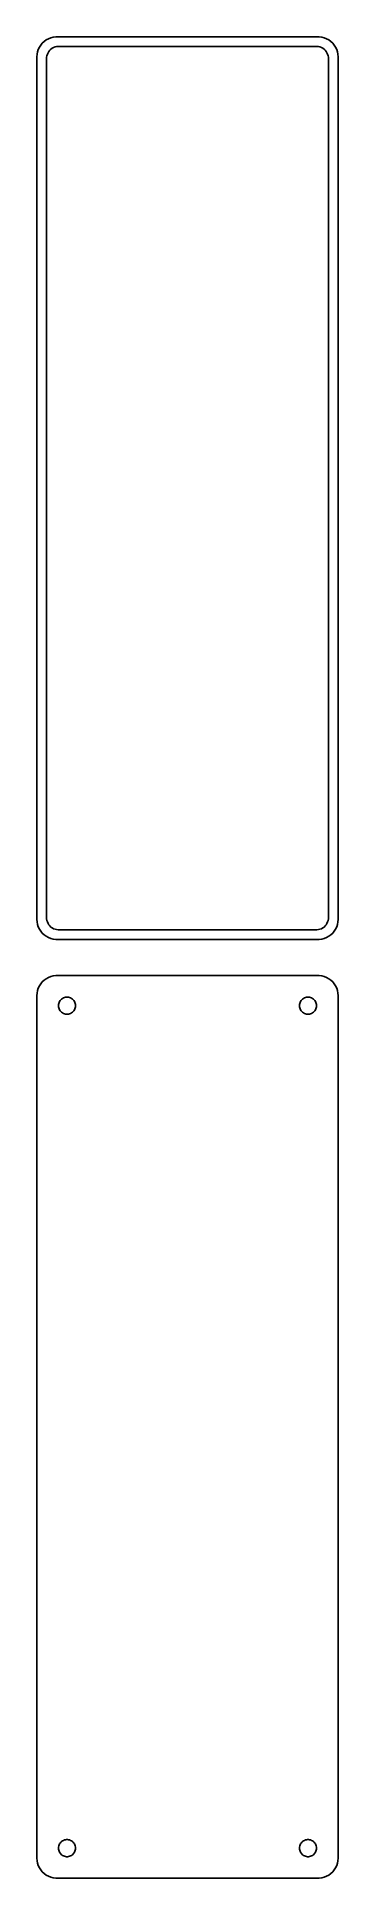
# Model space of a CAD drawing. Header units: metres. Extents: x -38 to 38, y 356 to 814.
import ezdxf

# ---------------------------------------------------------------- set-up
doc = ezdxf.new("R2010")
doc.units = ezdxf.units.M

msp = doc.modelspace()

# ---------------------------------------------------------------- linework, layer by layer
for p, q in [((-36.5451, 812.439), (-36.8815, 811.909)), ((-36.1448, 812.923), (-36.5451, 812.439)), ((-35.6871, 813.353), (-36.1448, 812.923)), ((-35.1791, 813.722), (-35.6871, 813.353)), ((-34.6289, 814.024), (-35.1791, 813.722)), ((-34.0451, 814.255), (-34.6289, 814.024)), ((-33.4369, 814.411), (-34.0451, 814.255)), ((-32.8139, 814.49), (-33.4369, 814.411)), ((32.8139, 814.49), (-32.8139, 814.49)), ((33.4369, 814.411), (32.8139, 814.49)), ((34.0451, 814.255), (33.4369, 814.411)), ((34.6289, 814.024), (34.0451, 814.255)), ((35.1791, 813.722), (34.6289, 814.024)), ((35.6871, 813.353), (35.1791, 813.722)), ((36.1448, 812.923), (35.6871, 813.353)), ((36.5451, 812.439), (36.1448, 812.923)), ((36.8815, 811.909), (36.5451, 812.439)), ((-37.4606, 810.127), (-37.5, 809.5)), ((-37.5, 809.5), (-37.5, 594.5)), ((-37.3429, 810.743), (-37.4606, 810.127)), ((-37.1489, 811.341), (-37.3429, 810.743)), ((-36.8815, 811.909), (-37.1489, 811.341)), ((-35.1129, 809), (-35.0884, 809.39)), ((-35.1129, 595), (-35.1129, 809)), ((-35.0884, 809.39), (-35.0151, 809.774)), ((-35.0151, 809.774), (-34.8943, 810.146)), ((-34.8943, 810.146), (-34.7279, 810.5)), ((-34.7279, 810.5), (-34.5184, 810.83)), ((-34.5184, 810.83), (-34.2692, 811.131)), ((-34.2692, 811.131), (-33.9842, 811.399)), ((-33.9842, 811.399), (-33.668, 811.628)), ((-33.668, 811.628), (-33.3254, 811.817)), ((-33.3254, 811.817), (-32.9619, 811.961)), ((-32.9619, 811.961), (-32.5833, 812.058)), ((-32.5833, 812.058), (-32.1954, 812.107)), ((-32.1954, 812.107), (32.1954, 812.107)), ((32.1954, 812.107), (32.5833, 812.058)), ((32.5833, 812.058), (32.9619, 811.961)), ((32.9619, 811.961), (33.3254, 811.817)), ((33.3254, 811.817), (33.668, 811.628)), ((33.668, 811.628), (33.9842, 811.399)), ((33.9842, 811.399), (34.2692, 811.131)), ((34.2692, 811.131), (34.5184, 810.83)), ((34.5184, 810.83), (34.7279, 810.5)), ((34.7279, 810.5), (34.8943, 810.146)), ((34.8943, 810.146), (35.0151, 809.774)), ((35.0151, 809.774), (35.0884, 809.39)), ((35.0884, 809.39), (35.1129, 809)), ((35.1129, 809), (35.1129, 595)), ((37.1489, 811.341), (36.8815, 811.909)), ((37.3429, 810.743), (37.1489, 811.341)), ((37.4606, 810.127), (37.3429, 810.743)), ((37.5, 809.5), (37.4606, 810.127)), ((37.5, 594.5), (37.5, 809.5)), ((-37.5, 594.5), (-37.4606, 593.873)), ((-37.4606, 593.873), (-37.3429, 593.257)), ((-37.3429, 593.257), (-37.1489, 592.659)), ((-37.1489, 592.659), (-36.8815, 592.091)), ((-36.8815, 592.091), (-36.5451, 591.561)), ((-35.0884, 594.61), (-35.1129, 595)), ((-35.0151, 594.226), (-35.0884, 594.61)), ((-34.8943, 593.854), (-35.0151, 594.226)), ((-34.7279, 593.5), (-34.8943, 593.854)), ((-34.5184, 593.17), (-34.7279, 593.5)), ((-34.2692, 592.869), (-34.5184, 593.17)), ((-33.9842, 592.601), (-34.2692, 592.869)), ((-33.668, 592.372), (-33.9842, 592.601)), ((-33.3254, 592.183), (-33.668, 592.372)), ((-32.9619, 592.039), (-33.3254, 592.183)), ((33.3254, 592.183), (32.9619, 592.039)), ((33.668, 592.372), (33.3254, 592.183)), ((33.9842, 592.601), (33.668, 592.372)), ((34.2692, 592.869), (33.9842, 592.601)), ((34.5184, 593.17), (34.2692, 592.869)), ((34.7279, 593.5), (34.5184, 593.17)), ((34.8943, 593.854), (34.7279, 593.5)), ((35.0151, 594.226), (34.8943, 593.854)), ((35.0884, 594.61), (35.0151, 594.226)), ((35.1129, 595), (35.0884, 594.61)), ((36.5451, 591.561), (36.8815, 592.091)), ((36.8815, 592.091), (37.1489, 592.659)), ((37.1489, 592.659), (37.3429, 593.257)), ((37.3429, 593.257), (37.4606, 593.873)), ((37.4606, 593.873), (37.5, 594.5)), ((-36.5451, 591.561), (-36.1448, 591.077)), ((-36.1448, 591.077), (-35.6871, 590.647)), ((-35.6871, 590.647), (-35.1791, 590.278)), ((-35.1791, 590.278), (-34.6289, 589.976)), ((-34.6289, 589.976), (-34.0451, 589.745)), ((-34.0451, 589.745), (-33.4369, 589.589)), ((-33.4369, 589.589), (-32.8139, 589.51)), ((-32.5833, 591.942), (-32.9619, 592.039)), ((-32.8139, 589.51), (32.8139, 589.51)), ((-32.1954, 591.893), (-32.5833, 591.942)), ((32.1954, 591.893), (-32.1954, 591.893)), ((32.5833, 591.942), (32.1954, 591.893)), ((32.9619, 592.039), (32.5833, 591.942)), ((32.8139, 589.51), (33.4369, 589.589)), ((33.4369, 589.589), (34.0451, 589.745)), ((34.0451, 589.745), (34.6289, 589.976)), ((34.6289, 589.976), (35.1791, 590.278)), ((35.1791, 590.278), (35.6871, 590.647)), ((35.6871, 590.647), (36.1448, 591.077)), ((36.1448, 591.077), (36.5451, 591.561)), ((-36.5451, 578.439), (-36.8815, 577.909)), ((-36.1448, 578.923), (-36.5451, 578.439)), ((-35.6871, 579.353), (-36.1448, 578.923)), ((-35.1791, 579.722), (-35.6871, 579.353)), ((-34.6289, 580.024), (-35.1791, 579.722)), ((-34.0451, 580.255), (-34.6289, 580.024)), ((-33.4369, 580.411), (-34.0451, 580.255)), ((-32.8139, 580.49), (-33.4369, 580.411)), ((32.8139, 580.49), (-32.8139, 580.49)), ((33.4369, 580.411), (32.8139, 580.49)), ((34.0451, 580.255), (33.4369, 580.411)), ((34.6289, 580.024), (34.0451, 580.255)), ((35.1791, 579.722), (34.6289, 580.024)), ((35.6871, 579.353), (35.1791, 579.722)), ((36.1448, 578.923), (35.6871, 579.353)), ((36.5451, 578.439), (36.1448, 578.923)), ((36.8815, 577.909), (36.5451, 578.439)), ((-37.4606, 576.127), (-37.5, 575.5)), ((-37.5, 575.5), (-37.5, 360.5)), ((-37.3429, 576.743), (-37.4606, 576.127)), ((-37.1489, 577.341), (-37.3429, 576.743)), ((-36.8815, 577.909), (-37.1489, 577.341)), ((-32.0682, 573.531), (-31.9853, 573.786)), ((-31.9853, 573.786), (-31.8712, 574.029)), ((-31.8712, 574.029), (-31.7275, 574.255)), ((-31.7275, 574.255), (-31.5565, 574.462)), ((-31.5565, 574.462), (-31.3611, 574.645)), ((-31.3611, 574.645), (-31.1441, 574.803)), ((-31.1441, 574.803), (-30.9091, 574.932)), ((-30.9091, 574.932), (-30.6598, 575.031)), ((-30.6598, 575.031), (-30.4001, 575.097)), ((-30.4001, 575.097), (-30.1341, 575.131)), ((-30.1341, 575.131), (-29.8659, 575.131)), ((-29.8659, 575.131), (-29.5999, 575.097)), ((-29.5999, 575.097), (-29.3401, 575.031)), ((-29.3401, 575.031), (-29.0908, 574.932)), ((-29.0908, 574.932), (-28.8559, 574.803)), ((-28.8559, 574.803), (-28.6389, 574.645)), ((-28.6389, 574.645), (-28.4434, 574.462)), ((-28.4434, 574.462), (-28.2725, 574.255)), ((-28.2725, 574.255), (-28.1288, 574.029)), ((-28.1288, 574.029), (-28.0146, 573.786)), ((-28.0146, 573.786), (-27.9318, 573.531)), ((27.9318, 573.531), (28.0146, 573.786)), ((28.0146, 573.786), (28.1288, 574.029)), ((28.1288, 574.029), (28.2725, 574.255)), ((28.2725, 574.255), (28.4434, 574.462)), ((28.4434, 574.462), (28.6389, 574.645)), ((28.6389, 574.645), (28.8559, 574.803)), ((28.8559, 574.803), (29.0908, 574.932)), ((29.0908, 574.932), (29.3401, 575.031)), ((29.3401, 575.031), (29.5999, 575.097)), ((29.5999, 575.097), (29.8659, 575.131)), ((29.8659, 575.131), (30.1341, 575.131)), ((30.1341, 575.131), (30.4001, 575.097)), ((30.4001, 575.097), (30.6598, 575.031)), ((30.6598, 575.031), (30.9091, 574.932)), ((30.9091, 574.932), (31.1441, 574.803)), ((31.1441, 574.803), (31.3611, 574.645)), ((31.3611, 574.645), (31.5565, 574.462)), ((31.5565, 574.462), (31.7275, 574.255)), ((31.7275, 574.255), (31.8712, 574.029)), ((31.8712, 574.029), (31.9853, 573.786)), ((31.9853, 573.786), (32.0682, 573.531)), ((37.1489, 577.341), (36.8815, 577.909)), ((37.3429, 576.743), (37.1489, 577.341)), ((37.4606, 576.127), (37.3429, 576.743)), ((37.5, 575.5), (37.4606, 576.127)), ((37.5, 360.5), (37.5, 575.5)), ((-32.1353, 573), (-32.1185, 573.268)), ((-32.1185, 572.732), (-32.1353, 573)), ((-32.1185, 573.268), (-32.0682, 573.531)), ((-32.0682, 572.469), (-32.1185, 572.732)), ((-31.9853, 572.214), (-32.0682, 572.469)), ((-31.8712, 571.971), (-31.9853, 572.214)), ((-31.7275, 571.745), (-31.8712, 571.971)), ((-31.5565, 571.538), (-31.7275, 571.745)), ((-31.3611, 571.355), (-31.5565, 571.538)), ((-31.1441, 571.197), (-31.3611, 571.355)), ((-30.9091, 571.068), (-31.1441, 571.197)), ((-30.6598, 570.969), (-30.9091, 571.068)), ((-30.4001, 570.903), (-30.6598, 570.969)), ((-30.1341, 570.869), (-30.4001, 570.903)), ((-29.8659, 570.869), (-30.1341, 570.869)), ((-29.5999, 570.903), (-29.8659, 570.869)), ((-29.3401, 570.969), (-29.5999, 570.903)), ((-29.0908, 571.068), (-29.3401, 570.969)), ((-28.8559, 571.197), (-29.0908, 571.068)), ((-28.6389, 571.355), (-28.8559, 571.197)), ((-28.4434, 571.538), (-28.6389, 571.355)), ((-28.2725, 571.745), (-28.4434, 571.538)), ((-28.1288, 571.971), (-28.2725, 571.745)), ((-28.0146, 572.214), (-28.1288, 571.971)), ((-27.9318, 572.469), (-28.0146, 572.214)), ((-27.9318, 573.531), (-27.8815, 573.268)), ((-27.8815, 572.732), (-27.9318, 572.469)), ((-27.8815, 573.268), (-27.8647, 573)), ((-27.8647, 573), (-27.8815, 572.732)), ((27.8647, 573), (27.8815, 573.268)), ((27.8815, 572.732), (27.8647, 573)), ((27.8815, 573.268), (27.9318, 573.531)), ((27.9318, 572.469), (27.8815, 572.732)), ((28.0146, 572.214), (27.9318, 572.469)), ((28.1288, 571.971), (28.0146, 572.214)), ((28.2725, 571.745), (28.1288, 571.971)), ((28.4434, 571.538), (28.2725, 571.745)), ((28.6389, 571.355), (28.4434, 571.538)), ((28.8559, 571.197), (28.6389, 571.355)), ((29.0908, 571.068), (28.8559, 571.197)), ((29.3401, 570.969), (29.0908, 571.068)), ((29.5999, 570.903), (29.3401, 570.969)), ((29.8659, 570.869), (29.5999, 570.903)), ((30.1341, 570.869), (29.8659, 570.869)), ((30.4001, 570.903), (30.1341, 570.869)), ((30.6598, 570.969), (30.4001, 570.903)), ((30.9091, 571.068), (30.6598, 570.969)), ((31.1441, 571.197), (30.9091, 571.068)), ((31.3611, 571.355), (31.1441, 571.197)), ((31.5565, 571.538), (31.3611, 571.355)), ((31.7275, 571.745), (31.5565, 571.538)), ((31.8712, 571.971), (31.7275, 571.745)), ((31.9853, 572.214), (31.8712, 571.971)), ((32.0682, 572.469), (31.9853, 572.214)), ((32.0682, 573.531), (32.1185, 573.268)), ((32.1185, 572.732), (32.0682, 572.469)), ((32.1185, 573.268), (32.1353, 573)), ((32.1353, 573), (32.1185, 572.732)), ((-32.1353, 363), (-32.1185, 363.268)), ((-32.1185, 362.732), (-32.1353, 363)), ((-32.1185, 363.268), (-32.0682, 363.531)), ((-32.0682, 362.469), (-32.1185, 362.732)), ((-32.0682, 363.531), (-31.9853, 363.786)), ((-31.9853, 363.786), (-31.8712, 364.029)), ((-31.8712, 364.029), (-31.7275, 364.255)), ((-31.7275, 364.255), (-31.5565, 364.462)), ((-31.5565, 364.462), (-31.3611, 364.645)), ((-31.3611, 364.645), (-31.1441, 364.803)), ((-31.1441, 364.803), (-30.9091, 364.932)), ((-30.9091, 364.932), (-30.6598, 365.031)), ((-30.6598, 365.031), (-30.4001, 365.097)), ((-30.4001, 365.097), (-30.1341, 365.131)), ((-30.1341, 365.131), (-29.8659, 365.131)), ((-29.8659, 365.131), (-29.5999, 365.097)), ((-29.5999, 365.097), (-29.3401, 365.031)), ((-29.3401, 365.031), (-29.0908, 364.932)), ((-29.0908, 364.932), (-28.8559, 364.803)), ((-28.8559, 364.803), (-28.6389, 364.645)), ((-28.6389, 364.645), (-28.4434, 364.462)), ((-28.4434, 364.462), (-28.2725, 364.255)), ((-28.2725, 364.255), (-28.1288, 364.029)), ((-28.1288, 364.029), (-28.0146, 363.786)), ((-28.0146, 363.786), (-27.9318, 363.531)), ((-27.9318, 363.531), (-27.8815, 363.268)), ((-27.8815, 362.732), (-27.9318, 362.469)), ((-27.8815, 363.268), (-27.8647, 363)), ((-27.8647, 363), (-27.8815, 362.732)), ((27.8647, 363), (27.8815, 363.268)), ((27.8815, 362.732), (27.8647, 363)), ((27.8815, 363.268), (27.9318, 363.531)), ((27.9318, 362.469), (27.8815, 362.732)), ((27.9318, 363.531), (28.0146, 363.786)), ((28.0146, 363.786), (28.1288, 364.029)), ((28.1288, 364.029), (28.2725, 364.255)), ((28.2725, 364.255), (28.4434, 364.462)), ((28.4434, 364.462), (28.6389, 364.645)), ((28.6389, 364.645), (28.8559, 364.803)), ((28.8559, 364.803), (29.0908, 364.932)), ((29.0908, 364.932), (29.3401, 365.031)), ((29.3401, 365.031), (29.5999, 365.097)), ((29.5999, 365.097), (29.8659, 365.131)), ((29.8659, 365.131), (30.1341, 365.131)), ((30.1341, 365.131), (30.4001, 365.097)), ((30.4001, 365.097), (30.6598, 365.031)), ((30.6598, 365.031), (30.9091, 364.932)), ((30.9091, 364.932), (31.1441, 364.803)), ((31.1441, 364.803), (31.3611, 364.645)), ((31.3611, 364.645), (31.5565, 364.462)), ((31.5565, 364.462), (31.7275, 364.255)), ((31.7275, 364.255), (31.8712, 364.029)), ((31.8712, 364.029), (31.9853, 363.786)), ((31.9853, 363.786), (32.0682, 363.531)), ((32.0682, 363.531), (32.1185, 363.268)), ((32.1185, 362.732), (32.0682, 362.469)), ((32.1185, 363.268), (32.1353, 363)), ((32.1353, 363), (32.1185, 362.732)), ((-37.5, 360.5), (-37.4606, 359.873)), ((-37.4606, 359.873), (-37.3429, 359.257)), ((-37.3429, 359.257), (-37.1489, 358.659)), ((-37.1489, 358.659), (-36.8815, 358.091)), ((-36.8815, 358.091), (-36.5451, 357.561)), ((-31.9853, 362.214), (-32.0682, 362.469)), ((-31.8712, 361.971), (-31.9853, 362.214)), ((-31.7275, 361.745), (-31.8712, 361.971)), ((-31.5565, 361.538), (-31.7275, 361.745)), ((-31.3611, 361.355), (-31.5565, 361.538)), ((-31.1441, 361.197), (-31.3611, 361.355)), ((-30.9091, 361.068), (-31.1441, 361.197)), ((-30.6598, 360.969), (-30.9091, 361.068)), ((-30.4001, 360.903), (-30.6598, 360.969)), ((-30.1341, 360.869), (-30.4001, 360.903)), ((-29.8659, 360.869), (-30.1341, 360.869)), ((-29.5999, 360.903), (-29.8659, 360.869)), ((-29.3401, 360.969), (-29.5999, 360.903)), ((-29.0908, 361.068), (-29.3401, 360.969)), ((-28.8559, 361.197), (-29.0908, 361.068)), ((-28.6389, 361.355), (-28.8559, 361.197)), ((-28.4434, 361.538), (-28.6389, 361.355)), ((-28.2725, 361.745), (-28.4434, 361.538)), ((-28.1288, 361.971), (-28.2725, 361.745)), ((-28.0146, 362.214), (-28.1288, 361.971)), ((-27.9318, 362.469), (-28.0146, 362.214)), ((28.0146, 362.214), (27.9318, 362.469)), ((28.1288, 361.971), (28.0146, 362.214)), ((28.2725, 361.745), (28.1288, 361.971)), ((28.4434, 361.538), (28.2725, 361.745)), ((28.6389, 361.355), (28.4434, 361.538)), ((28.8559, 361.197), (28.6389, 361.355)), ((29.0908, 361.068), (28.8559, 361.197)), ((29.3401, 360.969), (29.0908, 361.068)), ((29.5999, 360.903), (29.3401, 360.969)), ((29.8659, 360.869), (29.5999, 360.903)), ((30.1341, 360.869), (29.8659, 360.869)), ((30.4001, 360.903), (30.1341, 360.869)), ((30.6598, 360.969), (30.4001, 360.903)), ((30.9091, 361.068), (30.6598, 360.969)), ((31.1441, 361.197), (30.9091, 361.068)), ((31.3611, 361.355), (31.1441, 361.197)), ((31.5565, 361.538), (31.3611, 361.355)), ((31.7275, 361.745), (31.5565, 361.538)), ((31.8712, 361.971), (31.7275, 361.745)), ((31.9853, 362.214), (31.8712, 361.971)), ((32.0682, 362.469), (31.9853, 362.214)), ((36.5451, 357.561), (36.8815, 358.091)), ((36.8815, 358.091), (37.1489, 358.659)), ((37.1489, 358.659), (37.3429, 359.257)), ((37.3429, 359.257), (37.4606, 359.873)), ((37.4606, 359.873), (37.5, 360.5)), ((-36.5451, 357.561), (-36.1448, 357.077)), ((-36.1448, 357.077), (-35.6871, 356.647)), ((-35.6871, 356.647), (-35.1791, 356.278)), ((-35.1791, 356.278), (-34.6289, 355.976)), ((-34.6289, 355.976), (-34.0451, 355.745)), ((-34.0451, 355.745), (-33.4369, 355.589)), ((-33.4369, 355.589), (-32.8139, 355.51)), ((-32.8139, 355.51), (32.8139, 355.51)), ((32.8139, 355.51), (33.4369, 355.589)), ((33.4369, 355.589), (34.0451, 355.745)), ((34.0451, 355.745), (34.6289, 355.976)), ((34.6289, 355.976), (35.1791, 356.278)), ((35.1791, 356.278), (35.6871, 356.647)), ((35.6871, 356.647), (36.1448, 357.077)), ((36.1448, 357.077), (36.5451, 357.561))]:
    msp.add_line(p, q)

doc.saveas('drawing.dxf')
